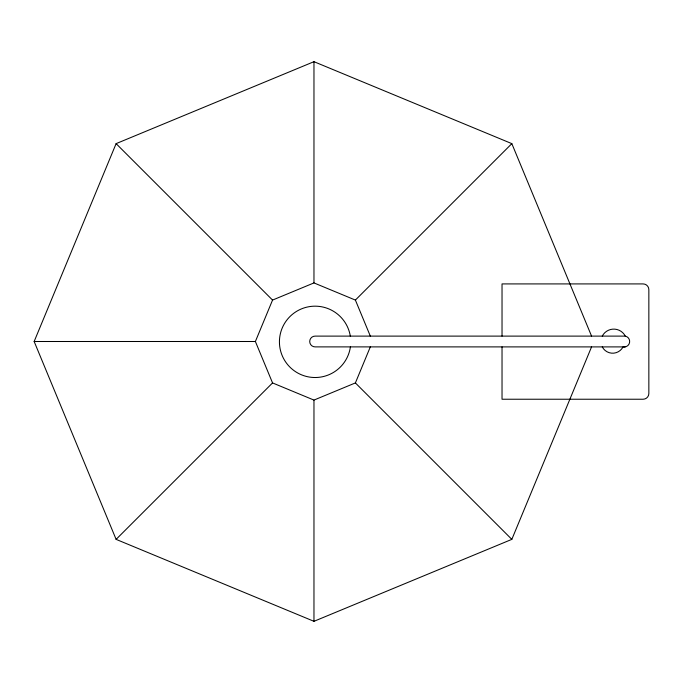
<?xml version="1.0" encoding="UTF-8"?>
<svg xmlns="http://www.w3.org/2000/svg" width="683" height="683" viewBox="0 0 683 683"><rect width="100%" height="100%" fill="white"/><g stroke="black" fill="none" stroke-linecap="round" stroke-linejoin="round"><path stroke-width="1.02" d="M591.563 346.887L511.832 539.365L313.967 621.317L116.11 539.365L34.15 341.5L116.11 143.635L313.967 61.683L511.832 143.635L591.563 336.113M370.323 346.887L355.391 382.924L313.967 400.084L272.551 382.924L255.391 341.5L272.551 300.076L313.967 282.916L355.391 300.076L370.323 336.113M116.11 539.365L272.551 382.924M355.391 300.076L511.832 143.635M625.201 346.904L315.102 346.887A5.387 5.387 0 0 1 309.715 341.5A5.387 5.387 0 0 1 315.102 336.113L625.295 336.113A5.498 5.498 0 0 1 629.555 342.618A5.498 5.498 0 0 1 623.05 346.887A11.705 11.705 0 0 1 602.261 346.887M34.15 341.5L255.391 341.5M116.11 143.635L272.551 300.076M355.391 382.924L511.832 539.365M502.031 336.113L502.031 283.915L643.104 283.915A5.746 5.746 0 0 1 648.85 289.669L648.85 393.485A5.746 5.746 0 0 1 643.104 399.231L502.031 399.231L502.031 346.887M313.967 61.683L313.967 282.916M313.967 400.084L313.967 621.317M602.261 336.113A12.968 12.968 0 0 1 625.295 336.113M350.413 346.887A35.67 35.67 0 0 1 296.021 371.987A35.67 35.67 0 0 1 295.432 312.088A35.67 35.67 0 0 1 350.311 336.113"/></g></svg>
